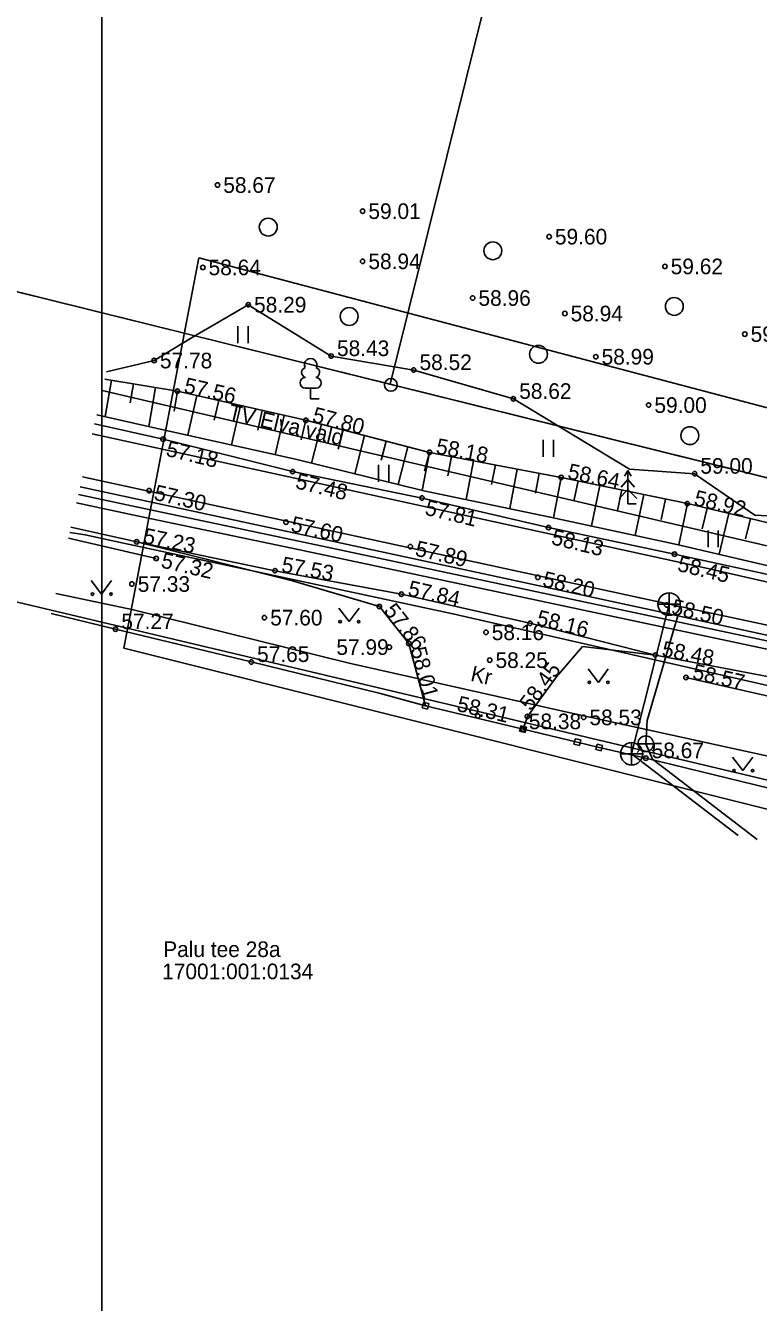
# Model space of a CAD drawing. Extents: x 640382 to 641045, y 6456422 to 6456709.
# Drawn here: x 640606.3 to 640639.2, y 6456562.5 to 6456619.7 of the extents above; entities that cross this region are included whole.
import ezdxf

# ---------------------------------------------------------------- set-up
doc = ezdxf.new("R2010")
doc.units = 0
for name, color, linetype in [('AED', 7, 'Continuous'), ('HALJASTUS', 7, 'Continuous'), ('KKAEV', 7, 'Continuous'), ('KORGUS-EH2000', 7, 'Continuous'), ('KPKAABEL', 7, 'Continuous'), ('KTRASS', 7, 'Continuous'), ('MOOTPIIR', 7, 'Continuous'), ('MPKAABEL', 7, 'Continuous'), ('MPOHULIIN', 7, 'Continuous'), ('PIIR', 7, 'Continuous'), ('PIIRIMLEITUD', 7, 'Continuous'), ('PUU', 7, 'Continuous'), ('RELJEEF', 7, 'Continuous'), ('TEE', 7, 'Continuous'), ('VKAEV', 7, 'Continuous'), ('VORMISTUS', 7, 'Continuous'), ('VTRASS', 7, 'Continuous')]:
    doc.layers.add(name, color=color, linetype=linetype)

msp = doc.modelspace()

# ---------------------------------------------------------------- linework, layer by layer
at = {"layer": 'AED'}
for p, q in [((640624.166, 6456589.38), (640624.107, 6456589.137)), ((640624.107, 6456589.137), (640624.35, 6456589.078)), ((640624.166, 6456589.38), (640624.409, 6456589.321)), ((640624.258, 6456589.229), (640628.623, 6456588.176)), ((640624.409, 6456589.321), (640624.35, 6456589.078)), ((640628.531, 6456588.327), (640628.472, 6456588.084)), ((640628.472, 6456588.084), (640628.715, 6456588.025)), ((640628.531, 6456588.327), (640628.774, 6456588.268)), ((640631.056, 6456587.601), (640628.623, 6456588.176)), ((640628.774, 6456588.268), (640628.715, 6456588.025)), ((640630.964, 6456587.752), (640630.905, 6456587.509)), ((640630.905, 6456587.509), (640631.148, 6456587.45)), ((640630.964, 6456587.752), (640631.207, 6456587.693)), ((640631.056, 6456587.601), (640632.034, 6456587.353)), ((640631.207, 6456587.693), (640631.148, 6456587.45)), ((640631.942, 6456587.504), (640631.883, 6456587.261)), ((640631.883, 6456587.261), (640632.126, 6456587.202)), ((640631.942, 6456587.504), (640632.185, 6456587.445)), ((640632.185, 6456587.445), (640632.126, 6456587.202))]:
    msp.add_line(p, q, dxfattribs=at)
for points in [[(640624.258, 6456589.229), (640622.183, 6456589.795), (640616.452, 6456591.188), (640610.372, 6456592.659), (640607.485, 6456593.357)], [(640650.193, 6456582.936), (640647.759, 6456583.556), (640645.318, 6456584.137), (640639.638, 6456585.528), (640634.125, 6456586.878), (640632.034, 6456587.353)]]:
    msp.add_lwpolyline(points, dxfattribs=at)
at = {"layer": 'HALJASTUS'}
for p, q in [((640615.856, 6456606.239), (640615.856, 6456605.478)), ((640616.311, 6456606.239), (640616.311, 6456605.478)), ((640629.532, 6456601.136), (640629.532, 6456600.375)), ((640629.987, 6456601.136), (640629.987, 6456600.375)), ((640622.152, 6456600.024), (640622.152, 6456599.263)), ((640622.608, 6456600.024), (640622.608, 6456599.263)), ((640636.912, 6456597.087), (640636.912, 6456596.326)), ((640637.367, 6456597.087), (640637.367, 6456596.326)), ((640609.279, 6456594.836), (640609.742, 6456594.229)), ((640609.742, 6456594.229), (640610.188, 6456594.836)), ((640620.37, 6456593.603), (640620.833, 6456592.996)), ((640620.833, 6456592.996), (640621.279, 6456593.603)), ((640631.534, 6456590.883), (640631.997, 6456590.276)), ((640631.997, 6456590.276), (640632.443, 6456590.883)), ((640638.013, 6456586.926), (640638.476, 6456586.319)), ((640638.476, 6456586.319), (640638.922, 6456586.926))]:
    msp.add_line(p, q, dxfattribs=at)
msp.add_lwpolyline([(640609.971, 6456604.194), (640612.099, 6456604.695), (640613.775, 6456605.706), (640616.317, 6456607.195), (640620.03, 6456604.895), (640623.728, 6456604.269), (640628.193, 6456602.977), (640633.397, 6456599.834), (640636.308, 6456599.625), (640639.01, 6456597.769), (640643.448, 6456597.524), (640646.112, 6456596.412), (640651.203, 6456594.985), (640654.133, 6456594.289), (640657.686, 6456593.296), (640661.797, 6456592.794), (640665.015, 6456592.218), (640667.828, 6456591.489), (640672.401, 6456590.111), (640674.61, 6456589.719), (640676.528, 6456589.66)], dxfattribs=at)
for centre, radius in [((640617.212, 6456610.674), 0.4), ((640627.272, 6456609.614), 0.4), ((640635.399, 6456607.119), 0.4), ((640620.839, 6456606.67), 0.4), ((640629.316, 6456604.974), 0.4), ((640636.097, 6456601.331), 0.4), ((640609.341, 6456594.229), 0.055), ((640610.17, 6456594.229), 0.055), ((640620.432, 6456592.996), 0.055), ((640621.261, 6456592.996), 0.055), ((640631.596, 6456590.276), 0.055), ((640632.425, 6456590.276), 0.055), ((640638.075, 6456586.319), 0.055), ((640638.904, 6456586.319), 0.055)]:
    msp.add_circle(centre, radius, dxfattribs=at)
at = {"layer": 'KKAEV'}
for p, q in [((640635.169, 6456593.28), (640635.169, 6456594.28)), ((640634.669, 6456593.78), (640635.669, 6456593.78)), ((640633.489, 6456586.576), (640633.489, 6456587.576)), ((640632.989, 6456587.076), (640633.989, 6456587.076))]:
    msp.add_line(p, q, dxfattribs=at)
for centre in [(640635.169, 6456593.78), (640633.489, 6456587.076)]:
    msp.add_circle(centre, 0.5, dxfattribs=at)
at = {"layer": 'KORGUS-EH2000'}
for centre in [(640614.937, 6456612.558), (640621.438, 6456611.388), (640629.792, 6456610.246), (640621.438, 6456609.141), (640634.979, 6456608.912), (640614.279, 6456608.867), (640616.317, 6456607.195), (640626.368, 6456607.496), (640630.495, 6456606.802), (640638.558, 6456605.879), (640620.03, 6456604.895), (640612.099, 6456604.695), (640631.883, 6456604.865), (640623.728, 6456604.269), (640613.143, 6456603.323), (640628.193, 6456602.977), (640634.248, 6456602.699), (640618.893, 6456602.018), (640612.503, 6456601.172), (640624.433, 6456600.582), (640618.302, 6456599.719), (640630.332, 6456599.459), (640636.308, 6456599.625), (640611.879, 6456598.862), (640624.102, 6456598.535), (640635.987, 6456598.285), (640618.006, 6456597.453), (640629.766, 6456597.21), (640611.319, 6456596.572), (640623.578, 6456596.356), (640612.195, 6456595.828), (640635.411, 6456596.017), (640617.512, 6456595.277), (640611.105, 6456594.682), (640629.287, 6456594.982), (640623.174, 6456594.227), (640622.19, 6456593.671), (640635.057, 6456593.741), (640617.039, 6456593.176), (640628.935, 6456592.922), (640610.372, 6456592.659), (640626.963, 6456592.517), (640622.634, 6456591.854), (640623.51, 6456592.016), (640616.452, 6456591.188), (640627.132, 6456591.27), (640634.551, 6456591.498), (640635.92, 6456590.492), (640626.599, 6456588.769), (640628.817, 6456588.747), (640631.339, 6456588.706), (640628.623, 6456588.176), (640634.125, 6456586.878)]:
    msp.add_circle(centre, 0.1, dxfattribs=at)
at = {"layer": 'KPKAABEL'}
msp.add_lwpolyline([(640674.31, 6456583.079), (640671.15, 6456583.79), (640666.966, 6456584.436), (640662.769, 6456585.085), (640646.32, 6456588.38), (640641.403, 6456589.723), (640625.485, 6456593.349), (640610.734, 6456596.514), (640609.01, 6456596.884), (640608.32, 6456596.997)], dxfattribs=at)
at = {"layer": 'KTRASS'}
for p, q in [((640635.169, 6456593.78), (640608.891, 6456599.485)), ((640633.489, 6456587.076), (640635.169, 6456593.78)), ((640667.433, 6456586.824), (640635.169, 6456593.78)), ((640638.266, 6456583.408), (640633.489, 6456587.076))]:
    msp.add_line(p, q, dxfattribs=at)
for points in [[(640675.484, 6456586.563), (640663.792, 6456589.234), (640636.906, 6456595.376), (640609.332, 6456601.407)], [(640674.72, 6456584.296), (640667.237, 6456585.979), (640645.789, 6456590.801), (640619.848, 6456596.327), (640611.092, 6456598.181), (640608.707, 6456598.686)], [(640674.566, 6456583.837), (640667.138, 6456585.549), (640647.77, 6456590.015), (640618.267, 6456596.284), (640611.335, 6456597.743), (640608.622, 6456598.315)]]:
    msp.add_lwpolyline(points, dxfattribs=at)
at = {"layer": 'MOOTPIIR'}
msp.add_lwpolyline([(640614.097, 6456609.302), (640610.748, 6456591.805), (640669.13, 6456577.187), (640672.171, 6456593.98)], close=True, dxfattribs=at)
at = {"layer": 'MPKAABEL'}
msp.add_lwpolyline([(640660.446, 6456581.324), (640659.338, 6456582.69), (640649.918, 6456584.641), (640640.344, 6456586.809), (640630.734, 6456588.917), (640620.843, 6456591.137), (640611.173, 6456593.529), (640607.691, 6456594.255)], dxfattribs=at)
at = {"layer": 'MPOHULIIN'}
msp.add_lwpolyline([(640609.78, 6456603.359), (640639.481, 6456596.407), (640676.096, 6456588.379)], dxfattribs=at)
at = {"layer": 'PIIR'}
for points in [[(640622.67, 6456603.63), (640646.38, 6456698.94), (640666.54, 6456709.36), (640683.52, 6456705.18), (640685.76, 6456688.96), (640681.87, 6456689.95), (640658.23, 6456594.81)], [(640622.67, 6456603.63), (640581.76, 6456613.76), (640622.1, 6456686.42), (640646.38, 6456698.94)], [(640575.55, 6456580.27), (640578.52, 6456600.38), (640668.29, 6456579.08), (640652.17, 6456463.69), (640565.96, 6456510.3), (640569.33, 6456534.16), (640572.56, 6456557.43)]]:
    msp.add_lwpolyline(points, close=True, dxfattribs=at)
for points in [[(640561.79, 6456618.76), (640569.58, 6456616.83), (640581.8, 6456613.78), (640700.18, 6456584.39), (640739.08, 6456574.26), (640777, 6456565.36)], [(640903.04, 6456511.09), (640737.44, 6456562.66), (640668.29, 6456579.08), (640578.52, 6456600.38), (640556.84, 6456605.53)]]:
    msp.add_lwpolyline(points, dxfattribs=at)
at = {"layer": 'PIIRIMLEITUD'}
msp.add_circle((640622.703, 6456603.606), 0.285, dxfattribs=at)
at = {"layer": 'PUU'}
for p, q in [((640619.35, 6456603.46), (640618.87, 6456603.46)), ((640619.11, 6456602.985), (640619.11, 6456603.46)), ((640619.49, 6456602.985), (640619.11, 6456602.985)), ((640633.324, 6456599.368), (640633.024, 6456599.018)), ((640633.324, 6456599.768), (640633.174, 6456599.518)), ((640633.474, 6456599.518), (640633.324, 6456599.768)), ((640633.324, 6456599.768), (640633.324, 6456598.268)), ((640633.624, 6456599.018), (640633.324, 6456599.368)), ((640633.324, 6456598.918), (640632.924, 6456598.518)), ((640633.724, 6456598.518), (640633.324, 6456598.918)), ((640633.684, 6456598.268), (640633.324, 6456598.268))]:
    msp.add_line(p, q, dxfattribs=at)
for centre, radius, start, end in [((640619.11, 6456604.505), 0.277, 332.5799, 207.4201), ((640618.873, 6456603.697), 0.238, 90.0016, 269.3953), ((640618.94, 6456604.158), 0.233, 109.0217, 253.1415), ((640619.28, 6456604.158), 0.233, 286.8508, 70.9859), ((640619.347, 6456603.697), 0.238, 270.6047, 89.9984)]:
    msp.add_arc(centre, radius, start, end, dxfattribs=at)
at = {"layer": 'RELJEEF'}
for p, q in [((640610.184, 6456603.818), (640609.91, 6456602.182)), ((640611.17, 6456603.653), (640611.029, 6456602.807)), ((640612.157, 6456603.488), (640611.864, 6456601.739)), ((640613.143, 6456603.323), (640612.992, 6456602.421)), ((640614.017, 6456603.125), (640613.613, 6456601.346)), ((640614.992, 6456602.903), (640614.791, 6456602.016)), ((640615.967, 6456602.682), (640615.565, 6456600.911)), ((640616.943, 6456602.461), (640616.742, 6456601.577)), ((640617.918, 6456602.239), (640617.518, 6456600.476)), ((640618.893, 6456602.018), (640618.693, 6456601.138)), ((640619.593, 6456601.837), (640619.142, 6456600.098)), ((640620.561, 6456601.586), (640620.337, 6456600.722)), ((640621.529, 6456601.335), (640621.084, 6456599.62)), ((640622.497, 6456601.084), (640622.276, 6456600.232)), ((640623.465, 6456600.833), (640623.027, 6456599.142)), ((640624.438, 6456600.581), (640624.113, 6456598.875)), ((640624.433, 6456600.582), (640624.215, 6456599.743)), ((640625.42, 6456600.394), (640625.256, 6456599.532)), ((640626.403, 6456600.207), (640626.071, 6456598.466)), ((640627.385, 6456600.02), (640627.218, 6456599.142)), ((640628.367, 6456599.833), (640628.03, 6456598.06)), ((640629.35, 6456599.646), (640629.179, 6456598.752)), ((640630.332, 6456599.459), (640629.988, 6456597.653)), ((640631.091, 6456599.301), (640630.904, 6456598.398)), ((640632.071, 6456599.098), (640631.694, 6456597.283)), ((640633.05, 6456598.895), (640632.86, 6456597.983)), ((640634.029, 6456598.692), (640633.648, 6456596.858)), ((640635.008, 6456598.488), (640634.817, 6456597.567)), ((640635.987, 6456598.285), (640635.602, 6456596.433)), ((640636.865, 6456598.076), (640636.646, 6456597.158)), ((640637.838, 6456597.844), (640637.402, 6456596.013)), ((640638.811, 6456597.613), (640638.593, 6456596.7))]:
    msp.add_line(p, q, dxfattribs=at)
for points in [[(640676.733, 6456590.269), (640671.623, 6456590.852), (640666.09, 6456592.883), (640660.072, 6456594.034), (640653.805, 6456595.122), (640647.911, 6456595.86), (640641.729, 6456596.918), (640635.987, 6456598.285), (640630.332, 6456599.459), (640624.433, 6456600.582), (640618.893, 6456602.018), (640613.143, 6456603.323), (640609.896, 6456603.866)], [(640609.529, 6456602.268), (640612.635, 6456601.564), (640618.425, 6456600.274), (640624.182, 6456598.858), (640629.845, 6456597.684), (640635.507, 6456596.455), (640641.401, 6456595.081), (640647.589, 6456593.773), (640653.291, 6456592.574), (640659.413, 6456591.051), (640665.313, 6456589.829), (640671.204, 6456588.499), (640675.81, 6456587.529)]]:
    msp.add_lwpolyline(points, dxfattribs=at)
at = {"layer": 'TEE'}
for points in [[(640609.434, 6456601.853), (640612.503, 6456601.172), (640618.302, 6456599.719), (640624.102, 6456598.535), (640629.766, 6456597.21), (640635.411, 6456596.017), (640641.383, 6456594.723), (640647.492, 6456593.409), (640653.178, 6456592.182), (640659.386, 6456590.821), (640665.214, 6456589.539), (640671.133, 6456588.223), (640675.706, 6456587.222)], [(640674.237, 6456582.862), (640670.08, 6456583.667), (640664.139, 6456585.12), (640658.262, 6456586.518), (640652.216, 6456587.833), (640646.432, 6456589.12), (640640.518, 6456590.361), (640634.551, 6456591.498), (640628.935, 6456592.922), (640623.174, 6456594.227), (640617.512, 6456595.277), (640611.319, 6456596.572), (640608.374, 6456597.232)], [(640612.195, 6456595.828), (640608.261, 6456596.738)], [(640624.258, 6456589.229), (640623.51, 6456592.016), (640622.19, 6456593.671), (640618.301, 6456594.829), (640611.319, 6456596.572)], [(640628.623, 6456588.176), (640628.817, 6456588.747), (640630.117, 6456590.521), (640631.29, 6456591.888), (640634.551, 6456591.498)], [(640645.699, 6456588.228), (640640.74, 6456589.402), (640635.92, 6456590.492)]]:
    msp.add_lwpolyline(points, dxfattribs=at)
at = {"layer": 'VKAEV'}
for p, q in [((640633.873, 6456587.279), (640633.733, 6456587.139)), ((640633.77, 6456587.526), (640634.47, 6456587.526)), ((640634.367, 6456587.279), (640634.507, 6456587.139))]:
    msp.add_line(p, q, dxfattribs=at)
msp.add_circle((640634.12, 6456587.526), 0.35, dxfattribs=at)
at = {"layer": 'VORMISTUS'}
msp.add_lwpolyline([(640702.256, 6456515.552), (640609.756, 6456515.552), (640609.756, 6456655.552), (640702.256, 6456655.552)], close=True, dxfattribs=at)
at = {"layer": 'VTRASS'}
for points in [[(640674.846, 6456584.669), (640667.321, 6456586.352), (640635.555, 6456593.258), (640635.039, 6456593.37), (640611.485, 6456598.457), (640608.789, 6456599.039)], [(640635.555, 6456593.258), (640635.491, 6456593.041), (640635.421, 6456592.805), (640634.187, 6456588.567), (640634.12, 6456587.526)], [(640634.12, 6456587.526), (640634.43, 6456586.84), (640639.107, 6456583.233)]]:
    msp.add_lwpolyline(points, dxfattribs=at)

# ---------------------------------------------------------------- texts
at = {"layer": 'KORGUS-EH2000'}
for s, p in [(' 58.67', (640614.937, 6456612.208)), (' 59.01', (640621.438, 6456611.038)), (' 59.60', (640629.792, 6456609.896)), (' 58.64', (640614.279, 6456608.517)), (' 58.94', (640621.438, 6456608.791)), (' 59.62', (640634.979, 6456608.562)), (' 58.96', (640626.368, 6456607.146)), (' 58.29', (640616.317, 6456606.845)), (' 58.94', (640630.495, 6456606.452)), (' 59.34', (640638.558, 6456605.529)), (' 58.43', (640620.03, 6456604.895)), (' 57.78', (640612.099, 6456604.345)), (' 58.52', (640623.728, 6456604.269)), (' 58.99', (640631.883, 6456604.515)), (' 58.62', (640628.193, 6456602.977)), (' 59.00', (640634.248, 6456602.349)), (' 59.00', (640636.308, 6456599.625)), (' 57.33', (640611.105, 6456594.332)), (' 57.60', (640617.039, 6456592.826)), (' 57.27', (640610.372, 6456592.659)), (' 58.16', (640626.963, 6456592.167)), (' 57.65', (640616.452, 6456591.188)), (' 57.99', (640620.004, 6456591.504)), (' 58.25', (640627.132, 6456590.92)), (' 58.53', (640631.339, 6456588.356)), (' 58.38', (640628.623, 6456588.176)), (' 58.67', (640634.125, 6456586.878))]:
    msp.add_text(s, height=0.7, dxfattribs=at).set_placement(p)
for s, rotation, p in [(' 57.56', 347.213, (640613.143, 6456603.323)), (' 57.80', 345.4684, (640618.893, 6456602.018)), (' 57.18', 346.454, (640612.339, 6456600.491)), (' 58.18', 349.2215, (640624.433, 6456600.582)), (' 58.64', 348.2718, (640630.332, 6456599.459)), (' 57.48', 346.454, (640618.138, 6456599.038)), (' 57.30', 347.0491, (640611.801, 6456598.521)), (' 58.92', 346.6089, (640635.987, 6456598.285)), (' 57.81', 346.454, (640623.938, 6456597.854)), (' 57.60', 347.0491, (640617.928, 6456597.112)), (' 57.23', 348.1892, (640611.319, 6456596.572)), (' 58.13', 346.454, (640629.602, 6456596.529)), (' 57.89', 347.0491, (640623.5, 6456596.015)), (' 57.32', 346.9772, (640612.116, 6456595.487)), (' 57.53', 349.494, (640617.512, 6456595.277)), (' 58.45', 346.454, (640635.247, 6456595.336)), (' 58.20', 347.0491, (640629.209, 6456594.641)), (' 57.84', 347.2366, (640623.174, 6456594.227)), (' 57.86', 308.5753, (640622.19, 6456593.671)), (' 58.50', 347.0491, (640634.979, 6456593.4)), (' 58.16', 345.7719, (640628.935, 6456592.922)), (' 58.01', 285.0235, (640623.51, 6456592.016)), (' 58.48', 349.2117, (640634.551, 6456591.498)), (' 58.45', 53.7658, (640628.817, 6456588.747)), (' 58.57', 347.2574, (640635.92, 6456590.492)), (' 58.31', 346.6139, (640625.367, 6456589.062))]:
    msp.add_text(s, height=0.7, rotation=rotation, dxfattribs=at).set_placement(p)
at = {"layer": 'MPOHULIIN'}
msp.add_text('TV Elva vald', height=0.7, rotation=346.8645, dxfattribs=at).set_placement((640615.38, 6456602.075))
at = {"layer": 'PIIR'}
for s, p in [('Palu tee 28a', (640612.506, 6456577.967)), ('17001:001:0134', (640612.46, 6456576.974))]:
    msp.add_text(s, height=0.7, dxfattribs=at).set_placement(p)
at = {"layer": 'TEE'}
msp.add_text('Kr', height=0.7, rotation=347.6546, dxfattribs=at).set_placement((640626.236, 6456590.348))

doc.saveas('drawing.dxf')
